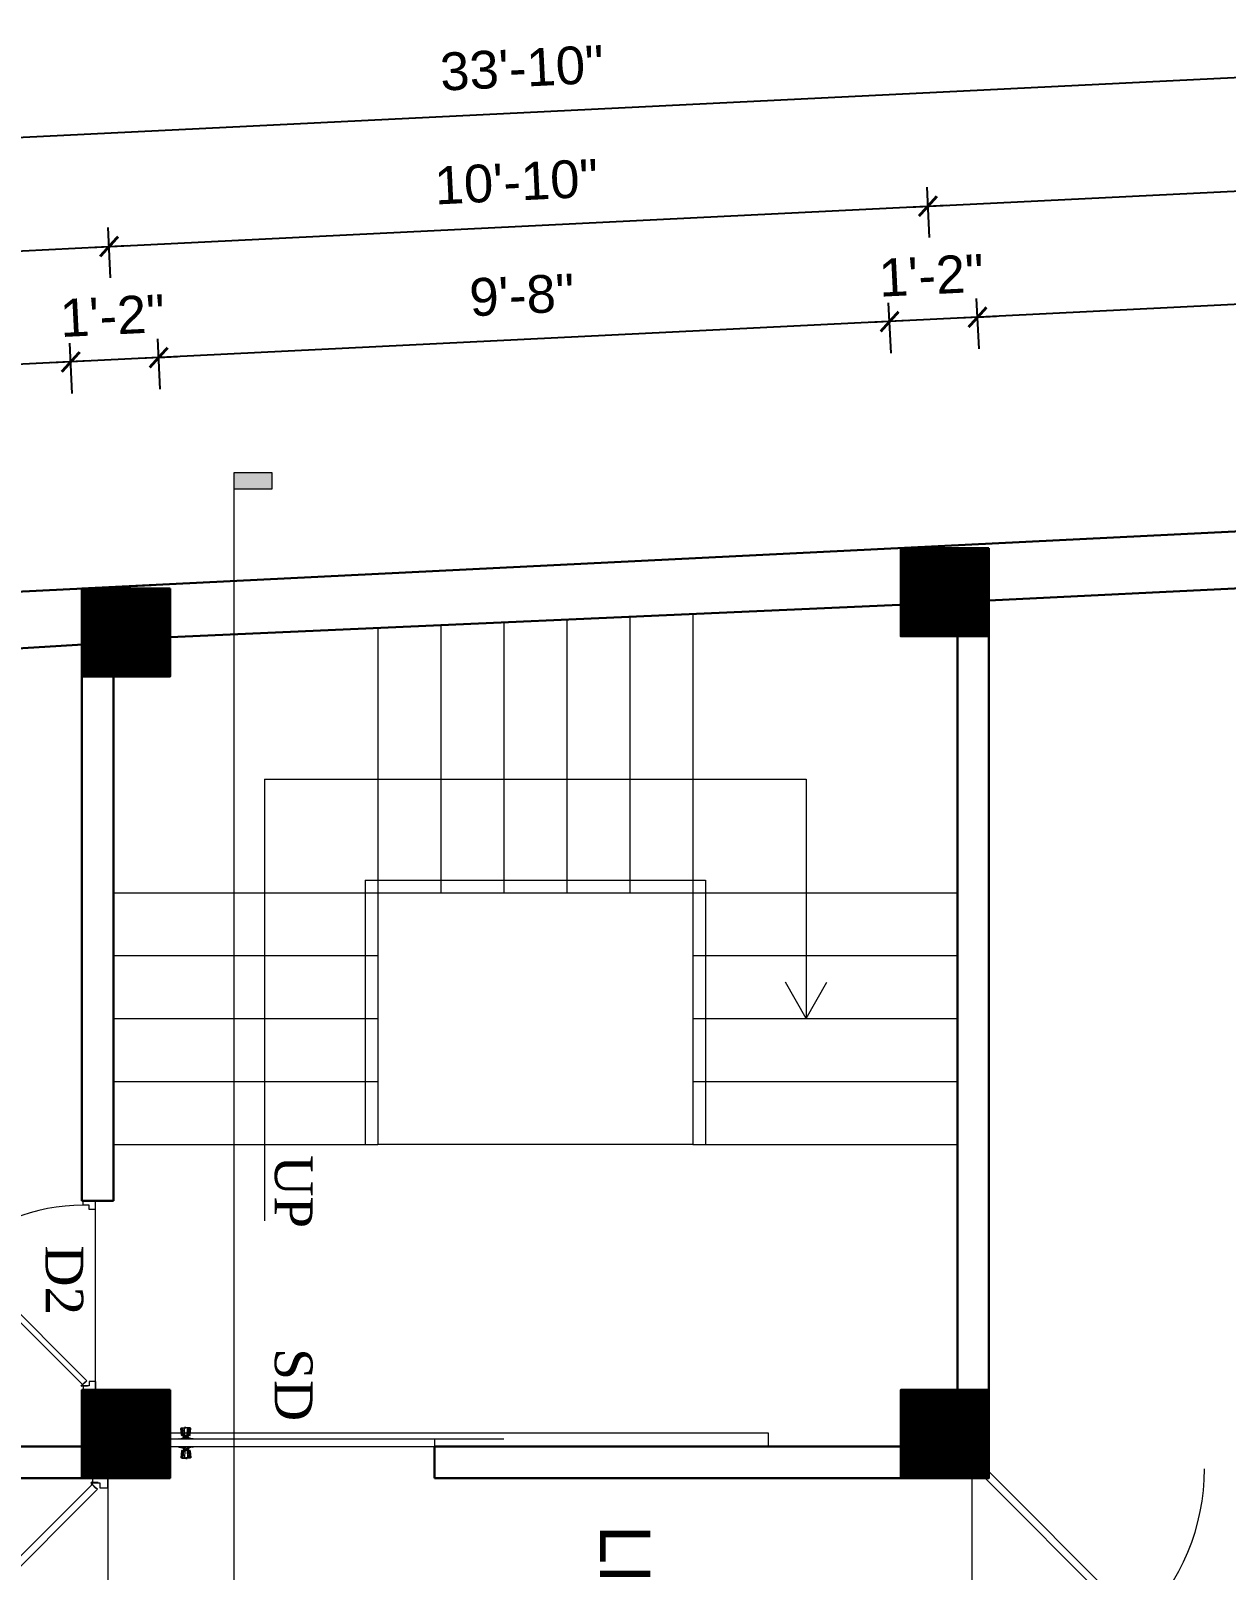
# Model space of a CAD drawing. Header units: inches. Extents: x -4737 to 13205, y 2479 to 13285.
# Drawn here: x -1993.8 to -1804, y 11443 to 11687.4 of the extents above; entities that cross this region are included whole.
import ezdxf
from ezdxf.enums import TextEntityAlignment as Align

# ---------------------------------------------------------------- set-up
doc = ezdxf.new("R2010")
doc.units = ezdxf.units.IN
doc.header["$MEASUREMENT"] = 0
doc.linetypes.add('HIDDEN2', pattern=[0.1875, 0.125, -0.0625])
for name, color, linetype, lineweight in [('Door', 205, 'Continuous', 13), ('hatch-.09', 8, 'Continuous', 9), ('Label', 7, 'Continuous', 13), ('ns_DIMS', 1, 'Continuous', 0), ('ns_DIMS @ 1', 1, 'Continuous', 0), ('ns_TEXT', 7, 'Continuous', 13), ('PUERTAS', 7, 'Continuous', 9), ('stair', 201, 'Continuous', 13), ('WALL', 12, 'Continuous', 30)]:
    doc.layers.add(name, color=color, linetype=linetype, lineweight=lineweight)
doc.styles.add('arial 1000', font='arial.ttf')
doc.styles.add('dim', font='arial.ttf', dxfattribs={"height": 7})
doc.styles.get("Standard").update_dxf_attribs({"font": 'arial.ttf'})
doc.styles.add('Tahoma', font='tahoma.ttf')
doc.dimstyles.new("1-8'", dxfattribs={"dimtxt": 6, "dimasz": 3, "dimexe": 3, "dimexo": 6, "dimgap": 4, "dimtad": 1, "dimdec": 0, "dimzin": 0, "dimdsep": 46, "dimlunit": 4, "dimtxsty": 'arial 1000', "dimblk": 'ARCHTICK', "dimcen": 8, "dimdle": 3, "dimclrt": 7, "dimazin": 0, "dimtfac": 1, "dimtdec": 0, "dimtix": 1, "dimtmove": 2, "dimatfit": 3, "dimfxl": 5, "dimfxlon": 1, "dimarcsym": 0})

# ---------------------------------------------------------------- blocks, each defined once
blk = doc.blocks.new('2ft6in')
at = {"layer": 'PUERTAS', "color": 2}
for p, q in [((0.84, 2.1), (21.02, 22.28)), ((21.71, 21.6), (21.02, 22.28)), ((21.71, 21.6), (1.47, 1.37)), ((18.33, 21.76), (18.31, 21.77)), ((21.18, 18.9), (21.2, 18.89)), ((0, 2), (0, 0)), ((0.6, 2), (0, 2)), ((1.33, 0), (0, 0)), ((0.6, 1.26), (0.6, 2.04)), ((0.67, 1.26), (0.6, 1.26)), ((0.67, 1.26), (0.67, 2.01)), ((0.67, 1), (0.67, 1.26)), ((1.33, 1), (0.67, 1)), ((1.31, 1.53), (0.79, 2.06)), ((1.36, 1.58), (0.81, 2.12)), ((1.36, 1.58), (1.31, 1.53)), ((1.47, 1.37), (1.31, 1.53)), ((1.33, 0), (1.33, 1)), ((28.67, 0), (28.67, 1)), ((28.67, 1), (29.33, 1)), ((28.67, 0), (30, 0)), ((29.33, 1), (29.33, 2)), ((29.33, 2), (30, 2)), ((30, 0), (30, 2))]:
    blk.add_line(p, q, dxfattribs=at)
at = {"layer": 'PUERTAS', "color": 8}
for p, q in [((18.44, 21.9), (18.56, 22.02)), ((18.58, 22.01), (18.56, 22.02)), ((19.42, 21.38), (18.75, 22.14)), ((19.51, 21.48), (18.88, 22.26)), ((19.55, 21.53), (18.93, 22.3)), ((18.81, 20.78), (18.04, 21.4)), ((18.86, 20.83), (18.08, 21.46)), ((18.95, 20.92), (18.2, 21.58)), ((18.44, 21.9), (18.31, 21.77)), ((19.07, 21.03), (18.34, 21.72)), ((19.3, 21.26), (18.61, 22)), ((18.91, 20.27), (19.19, 20.69)), ((19.13, 20.8), (19.03, 20.9)), ((19.15, 20.82), (19.05, 20.92)), ((19.09, 20.44), (19.25, 20.76)), ((19.19, 20.87), (19.1, 20.96)), ((19.25, 20.93), (19.16, 21.02)), ((19.28, 20.63), (19.32, 20.83)), ((19.4, 21.08), (19.31, 21.17)), ((19.47, 21.15), (19.38, 21.24)), ((19.43, 20.78), (19.4, 20.9)), ((19.51, 21.19), (19.42, 21.28)), ((19.55, 20.91), (19.43, 20.94)), ((19.53, 21.21), (19.44, 21.3)), ((19.7, 21.06), (19.51, 21.01)), ((19.89, 21.24), (19.58, 21.08)), ((20.07, 21.42), (19.64, 21.15)), ((19.69, 19.49), (20.12, 19.76)), ((19.87, 19.67), (20.18, 19.83)), ((20.06, 19.85), (20.25, 19.9)), ((20.21, 20), (20.33, 19.97)), ((20.23, 19.7), (20.32, 19.61)), ((20.25, 19.72), (20.34, 19.63)), ((20.29, 19.76), (20.38, 19.67)), ((20.33, 20.13), (20.36, 20.01)), ((20.36, 19.83), (20.45, 19.74)), ((20.48, 20.28), (20.44, 20.08)), ((20.46, 19.64), (21.14, 18.91)), ((20.5, 19.98), (20.6, 19.89)), ((20.67, 20.47), (20.51, 20.15)), ((20.85, 20.64), (20.57, 20.22)), ((20.57, 20.04), (20.66, 19.95)), ((20.61, 20.09), (20.7, 19.99)), ((20.63, 20.11), (20.72, 20.01)), ((20.69, 19.87), (21.42, 19.19)), ((20.81, 19.99), (21.56, 19.33)), ((20.9, 20.08), (21.68, 19.45)), ((20.95, 20.13), (21.72, 19.51)), ((20.21, 19.38), (20.83, 18.61)), ((20.25, 19.43), (20.88, 18.65)), ((20.34, 19.53), (21, 18.77)), ((21.32, 19.01), (21.2, 18.89)), ((21.32, 19.01), (21.44, 19.14)), ((21.43, 19.15), (21.44, 19.14)), ((0, 0), (30, 0))]:
    blk.add_line(p, q, dxfattribs=at)
at = {"layer": 'PUERTAS', "color": 1}
for p, q in [((18.82, 22.25), (18.45, 21.88)), ((18.9, 22.28), (18.48, 21.86)), ((18.84, 22.23), (18.82, 22.25)), ((19.54, 21.59), (18.99, 22.27)), ((18.06, 21.44), (18.48, 21.86)), ((18.74, 20.79), (18.06, 21.34)), ((18.08, 21.51), (18.45, 21.88)), ((18.11, 21.49), (18.08, 21.51)), ((18.83, 20.8), (19.18, 21.15)), ((18.84, 20.21), (19.1, 20.6)), ((18.85, 20.11), (18.84, 20.12)), ((18.92, 20.89), (18.93, 20.88)), ((19.02, 20.88), (19.24, 21.1)), ((19.12, 20.8), (19.03, 20.89)), ((19.1, 20.7), (19.11, 20.69)), ((19.1, 20.6), (19.1, 20.6)), ((19.11, 20.79), (19.33, 21.01)), ((19.54, 21.5), (19.18, 21.15)), ((19.45, 21.31), (19.24, 21.1)), ((19.55, 21.22), (19.33, 21.01)), ((19.45, 21.41), (19.45, 21.41)), ((19.54, 21.22), (19.45, 21.31)), ((19.64, 21.23), (19.64, 21.23)), ((19.64, 19.42), (20.02, 19.67)), ((19.74, 21.24), (19.73, 21.23)), ((20.12, 21.49), (19.74, 21.24)), ((20.02, 19.67), (20.03, 19.68)), ((20.12, 19.68), (20.12, 19.68)), ((20.21, 19.69), (20.43, 19.9)), ((20.22, 21.48), (20.22, 21.49)), ((20.22, 19.41), (20.57, 19.76)), ((20.22, 19.69), (20.31, 19.6)), ((20.31, 19.6), (20.52, 19.81)), ((20.65, 20.12), (20.43, 19.9)), ((20.74, 20.03), (20.52, 19.81)), ((20.93, 20.11), (20.57, 19.76)), ((20.64, 20.11), (20.73, 20.02)), ((20.66, 20.31), (20.65, 20.31)), ((20.65, 20.21), (20.65, 20.22)), ((20.91, 20.7), (20.66, 20.31)), ((20.84, 20.02), (20.83, 20.03)), ((20.91, 20.8), (20.91, 20.79)), ((21.02, 20.12), (21.7, 19.57)), ((19.53, 19.43), (19.54, 19.42)), ((20.22, 19.32), (20.76, 18.64)), ((20.31, 19.5), (20.31, 19.5)), ((20.86, 18.63), (21.28, 19.05)), ((20.91, 18.68), (20.94, 18.66)), ((20.94, 18.66), (21.31, 19.03)), ((21.7, 19.47), (21.28, 19.05)), ((21.67, 19.4), (21.31, 19.03)), ((21.65, 19.42), (21.67, 19.4))]:
    blk.add_line(p, q, dxfattribs=at)
at = {"layer": 'PUERTAS', "color": 2}
for radius in [0.129, 0.0627]:
    blk.add_circle((0.68, 2.14), radius, dxfattribs=at)
at = {"layer": 'PUERTAS', "color": 8}
blk.add_arc((0.68, 2.14), 28.65, 359.7285, 90.0333, dxfattribs=at)
at = {"layer": 'PUERTAS', "color": 1}
for centre, start, end in [((18.94, 22.23), 38.9236, 135), ((18.78, 20.84), 231.0764, 315), ((18.89, 20.16), 135, 225), ((18.97, 20.93), 225, 315), ((19.16, 20.74), 135, 219.7428), ((19.06, 20.65), 315, 39.7428), ((19.4, 21.36), 315, 45), ((19.49, 21.55), 315, 38.9236), ((19.6, 21.18), 50.2572, 135), ((19.68, 21.28), 230.2572, 315), ((20.07, 19.63), 50.2572, 135), ((20.17, 21.44), 45, 135), ((20.16, 19.73), 230.2572, 315), ((20.35, 19.55), 135, 225), ((20.7, 20.26), 135, 219.7428), ((20.6, 20.17), 315, 39.7428), ((20.78, 19.98), 45, 135), ((20.87, 20.75), 315, 45), ((20.98, 20.07), 51.0764, 135), ((21.65, 19.52), 315, 51.0764), ((19.59, 19.47), 225, 315), ((20.27, 19.36), 135, 218.9236), ((20.82, 18.68), 218.9236, 315)]:
    blk.add_arc(centre, 0.0667, start, end, dxfattribs=at)
blk = doc.blocks.new('*U33')
at = {"color": 3, "xscale": -1}
blk.add_blockref('2ft6in', (42, 0), dxfattribs=at)
blk = doc.blocks.new('3ft')
at = {"layer": 'PUERTAS', "color": 2}
for p, q in [((1.01, 2.52), (25.23, 26.74)), ((26.05, 25.92), (1.77, 1.64)), ((21.99, 26.11), (21.98, 26.13)), ((26.05, 25.92), (25.23, 26.74)), ((25.42, 22.68), (25.43, 22.67)), ((0.72, 1.52), (0.72, 2.44)), ((1.57, 1.84), (0.94, 2.47)), ((1.63, 1.89), (0.97, 2.55)), ((0, 2.4), (0, 0)), ((0.72, 2.4), (0, 2.4)), ((1.6, 0), (0, 0)), ((0.8, 1.52), (0.72, 1.52)), ((0.8, 1.52), (0.8, 2.41)), ((0.8, 1.2), (0.8, 1.52)), ((1.6, 1.2), (0.8, 1.2)), ((1.63, 1.89), (1.57, 1.84)), ((1.77, 1.64), (1.57, 1.84)), ((1.6, 0), (1.6, 1.2)), ((34.4, 0), (34.4, 1.2)), ((34.4, 1.2), (35.2, 1.2)), ((34.4, 0), (36, 0)), ((35.2, 1.2), (35.2, 2.4)), ((35.2, 2.4), (36, 2.4)), ((36, 0), (36, 2.4))]:
    blk.add_line(p, q, dxfattribs=at)
at = {"layer": 'PUERTAS', "color": 8}
for p, q in [((22.57, 24.94), (21.65, 25.68)), ((22.63, 24.99), (21.69, 25.75)), ((22.74, 25.1), (21.84, 25.9)), ((22.13, 26.28), (21.98, 26.13)), ((22.88, 25.24), (22.01, 26.06)), ((22.13, 26.28), (22.27, 26.42)), ((22.29, 26.41), (22.27, 26.42)), ((23.16, 25.52), (22.34, 26.39)), ((23.3, 25.66), (22.5, 26.56)), ((23.41, 25.77), (22.65, 26.71)), ((22.69, 24.32), (23.02, 24.83)), ((23.46, 25.83), (22.72, 26.75)), ((22.95, 24.96), (22.84, 25.07)), ((22.98, 24.99), (22.86, 25.1)), ((23.03, 25.04), (22.91, 25.15)), ((22.91, 24.53), (23.1, 24.91)), ((23.11, 25.12), (22.99, 25.23)), ((23.13, 24.76), (23.18, 24.99)), ((23.28, 25.3), (23.17, 25.41)), ((23.36, 25.37), (23.25, 25.49)), ((23.31, 24.94), (23.28, 25.08)), ((23.41, 25.43), (23.3, 25.54)), ((23.46, 25.09), (23.32, 25.13)), ((23.44, 25.45), (23.33, 25.56)), ((23.64, 25.27), (23.41, 25.22)), ((23.87, 25.49), (23.49, 25.3)), ((24.08, 25.71), (23.57, 25.38)), ((24.8, 24.56), (24.61, 24.18)), ((25.02, 24.77), (24.68, 24.26)), ((23.63, 23.38), (24.14, 23.72)), ((23.84, 23.6), (24.22, 23.79)), ((24.07, 23.82), (24.3, 23.88)), ((24.25, 24), (24.39, 23.97)), ((24.25, 23.26), (24.99, 22.34)), ((24.27, 23.64), (24.38, 23.53)), ((24.3, 23.67), (24.41, 23.56)), ((24.3, 23.32), (25.06, 22.38)), ((24.35, 23.72), (24.46, 23.61)), ((24.4, 24.15), (24.43, 24.01)), ((24.41, 23.43), (25.2, 22.53)), ((24.43, 23.8), (24.54, 23.69)), ((24.58, 24.33), (24.52, 24.1)), ((24.55, 23.57), (25.37, 22.7)), ((24.6, 23.97), (24.72, 23.86)), ((24.68, 24.05), (24.79, 23.94)), ((24.73, 24.1), (24.85, 23.99)), ((24.76, 24.13), (24.87, 24.02)), ((24.83, 23.85), (25.7, 23.03)), ((24.97, 23.99), (25.87, 23.2)), ((25.08, 24.1), (26.02, 23.34)), ((25.14, 24.15), (26.06, 23.41)), ((25.58, 22.82), (25.43, 22.67)), ((25.58, 22.82), (25.73, 22.97)), ((25.72, 22.98), (25.73, 22.97)), ((0, 0), (36, 0))]:
    blk.add_line(p, q, dxfattribs=at)
at = {"layer": 'PUERTAS', "color": 1}
for p, q in [((21.67, 25.73), (22.17, 26.23)), ((22.49, 24.95), (21.67, 25.61)), ((21.7, 25.82), (22.14, 26.26)), ((21.73, 25.79), (21.7, 25.82)), ((22.58, 26.7), (22.14, 26.26)), ((22.67, 26.73), (22.17, 26.23)), ((22.61, 26.67), (22.58, 26.7)), ((22.6, 24.96), (23.02, 25.38)), ((22.61, 24.25), (22.92, 24.72)), ((22.7, 25.07), (22.71, 25.06)), ((23.45, 25.91), (22.79, 26.73)), ((22.82, 25.06), (23.08, 25.32)), ((22.94, 24.95), (22.83, 25.07)), ((22.92, 24.72), (22.92, 24.72)), ((22.93, 24.94), (23.19, 25.21)), ((22.93, 24.84), (22.93, 24.83)), ((23.44, 25.81), (23.02, 25.38)), ((23.34, 25.58), (23.08, 25.32)), ((23.46, 25.47), (23.19, 25.21)), ((23.33, 25.7), (23.34, 25.69)), ((23.45, 25.46), (23.33, 25.57)), ((23.57, 25.47), (23.57, 25.47)), ((24.15, 25.79), (23.68, 25.48)), ((23.68, 25.48), (23.68, 25.48)), ((24.27, 25.78), (24.26, 25.79)), ((25.1, 24.84), (24.79, 24.38)), ((25.09, 24.96), (25.1, 24.95)), ((22.62, 24.13), (22.61, 24.14)), ((23.44, 23.31), (23.45, 23.3)), ((23.56, 23.3), (24.03, 23.61)), ((24.03, 23.61), (24.03, 23.62)), ((24.14, 23.62), (24.14, 23.62)), ((24.25, 23.62), (24.51, 23.89)), ((24.26, 23.29), (24.69, 23.71)), ((24.26, 23.63), (24.37, 23.52)), ((24.26, 23.18), (24.92, 22.37)), ((24.37, 23.52), (24.63, 23.77)), ((24.37, 23.4), (24.37, 23.4)), ((24.78, 24.15), (24.51, 23.89)), ((24.89, 24.03), (24.63, 23.77)), ((25.11, 24.14), (24.69, 23.71)), ((24.77, 24.14), (24.88, 24.03)), ((24.79, 24.38), (24.78, 24.37)), ((24.78, 24.26), (24.78, 24.26)), ((25, 24.03), (25, 24.03)), ((25.04, 22.36), (25.54, 22.86)), ((25.1, 22.42), (25.13, 22.39)), ((25.13, 22.39), (25.57, 22.83)), ((25.22, 24.14), (26.03, 23.48)), ((26.04, 23.37), (25.54, 22.86)), ((26.01, 23.27), (25.57, 22.83)), ((25.98, 23.3), (26.01, 23.27))]:
    blk.add_line(p, q, dxfattribs=at)
at = {"layer": 'PUERTAS', "color": 2}
for radius in [0.155, 0.0752]:
    blk.add_circle((0.82, 2.56), radius, dxfattribs=at)
at = {"layer": 'PUERTAS', "color": 8}
blk.add_arc((0.82, 2.56), 34.38, 359.7285, 90.0333, dxfattribs=at)
at = {"layer": 'PUERTAS', "color": 1}
for centre, start, end in [((22.54, 25.01), 231.0764, 315), ((22.73, 26.68), 38.9236, 135), ((22.77, 25.12), 225, 315), ((22.99, 24.89), 135, 219.7428), ((22.87, 24.78), 315, 39.7428), ((23.28, 25.63), 315, 45), ((23.39, 25.86), 315, 38.9236), ((23.51, 25.41), 50.2572, 135), ((23.62, 25.53), 230.2572, 315), ((24.2, 25.73), 45, 135), ((25.04, 24.89), 315, 45), ((22.67, 24.2), 135, 225), ((23.51, 23.36), 225, 315), ((24.09, 23.56), 50.2572, 135), ((24.2, 23.68), 230.2572, 315), ((24.32, 23.23), 135, 218.9236), ((24.42, 23.46), 135, 225), ((24.84, 24.31), 135, 219.7428), ((24.72, 24.21), 315, 39.7428), ((24.94, 23.98), 45, 135), ((24.98, 22.42), 218.9236, 315), ((25.17, 24.08), 51.0764, 135), ((25.98, 23.42), 315, 51.0764)]:
    blk.add_arc(centre, 0.08, start, end, dxfattribs=at)
blk = doc.blocks.new('*U36')
at = {"color": 3}
blk.add_blockref('3ft', (0, 0), dxfattribs=at)
blk = doc.blocks.new('*U53')
blk.add_hatch(color=256).paths.add_polyline_path([(-7.7473, 0.125), (-7.6914, 0.125), (-7.6914, 0), (-7.7473, 0)])
at = {"linetype": 'HIDDEN2', "ltscale": 100}
blk.add_line((-0.3125, 0), (-7.7473, 0), dxfattribs=at)
blk.add_lwpolyline([(-7.7473, 0.125), (-7.6914, 0.125), (-7.6914, 0), (-7.7473, 0)], close=True)
at = {"style": 'Tahoma', "flags": 8}
blk.add_attdef('VIEWNUMBER', text='', height=0.125, dxfattribs=at).set_placement((0, 0), align=Align.BOTTOM_CENTER)
blk.add_attdef('SHEETNUMBER', text='', height=0.125, dxfattribs=at).set_placement((0, -0.0625), align=Align.TOP_CENTER)
blk = doc.blocks.new('_ArchTick')
at = {"color": 0, "const_width": 0.15}
blk.add_lwpolyline([(-0.5, -0.5), (0.5, 0.5)], dxfattribs=at)
blk = doc.blocks.new('*D945')
at = {"layer": 'Defpoints', "color": 0, "transparency": 16777216}
for p in [(-1843.48, 11641.94), (-1723.16, 11611.83), (-1841.67, 11605.3)]:
    blk.add_point(p, dxfattribs=at)
at = {"layer": 'ns_DIMS', "color": 0, "lineweight": -2, "transparency": 16777216}
for p, q in [((-1724.69, 11642.79), (-1725.08, 11650.78)), ((-1721.94, 11647.93), (-1846.47, 11641.79)), ((-1843.23, 11636.95), (-1843.63, 11644.94))]:
    blk.add_line(p, q, dxfattribs=at)
at = {"layer": 'ns_DIMS', "color": 0, "lineweight": -2, "transparency": 16777216, "xscale": 3, "yscale": 3, "zscale": 3}
for p, rotation in [((-1724.94, 11647.78), 2.820296018643447), ((-1843.48, 11641.94), 182.8202960186434)]:
    blk.add_blockref('_ArchTick', p, dxfattribs=dict(at, rotation=rotation))
at = {"layer": 'ns_DIMS', "color": 7, "transparency": 16777216, "insert": (-1784.55, 11651.92), "char_height": 6, "attachment_point": 5, "rotation": 2.8203, "style": 'arial 1000'}
blk.add_mtext('9\'-11"', dxfattribs=at)
blk = doc.blocks.new('*D946')
at = {"layer": 'Defpoints', "color": 0, "transparency": 16777216}
for p in [(-1857.44, 11641.25), (-1855.67, 11605.3), (-1841.67, 11605.3)]:
    blk.add_point(p, dxfattribs=at)
at = {"layer": 'ns_DIMS', "color": 0, "lineweight": -2, "transparency": 16777216}
for p, q in [((-1857.2, 11636.26), (-1857.59, 11644.25)), ((-1843.23, 11636.95), (-1843.63, 11644.94)), ((-1843.48, 11641.94), (-1857.44, 11641.25)), ((-1843.48, 11641.94), (-1840.48, 11642.09)), ((-1857.44, 11641.25), (-1860.44, 11641.11))]:
    blk.add_line(p, q, dxfattribs=at)
at = {"layer": 'ns_DIMS', "color": 0, "lineweight": -2, "transparency": 16777216, "xscale": 3, "yscale": 3, "zscale": 3}
for p, rotation in [((-1857.44, 11641.25), 2.820296018643409), ((-1843.48, 11641.94), 182.8202960186434)]:
    blk.add_blockref('_ArchTick', p, dxfattribs=dict(at, rotation=rotation))
at = {"layer": 'ns_DIMS', "color": 7, "transparency": 16777216, "insert": (-1850.81, 11648.6), "char_height": 6, "attachment_point": 5, "rotation": 2.8203, "style": 'arial 1000'}
blk.add_mtext('1\'-2"', dxfattribs=at)
blk = doc.blocks.new('*D947')
at = {"layer": 'Defpoints', "color": 0, "transparency": 16777216}
for p in [(-1973.48, 11635.54), (-1855.67, 11605.3), (-1971.67, 11598.89)]:
    blk.add_point(p, dxfattribs=at)
at = {"layer": 'ns_DIMS', "color": 0, "lineweight": -2, "transparency": 16777216}
for p, q in [((-1857.2, 11636.26), (-1857.59, 11644.25)), ((-1854.45, 11641.4), (-1976.47, 11635.39)), ((-1973.23, 11630.54), (-1973.63, 11638.53))]:
    blk.add_line(p, q, dxfattribs=at)
at = {"layer": 'ns_DIMS', "color": 0, "lineweight": -2, "transparency": 16777216, "xscale": 3, "yscale": 3, "zscale": 3}
for p, rotation in [((-1857.44, 11641.25), 2.820296018643447), ((-1973.48, 11635.54), 182.8202960186434)]:
    blk.add_blockref('_ArchTick', p, dxfattribs=dict(at, rotation=rotation))
at = {"layer": 'ns_DIMS', "color": 7, "transparency": 16777216, "insert": (-1915.81, 11645.45), "char_height": 6, "attachment_point": 5, "rotation": 2.8203, "style": 'arial 1000'}
blk.add_mtext('9\'-8"', dxfattribs=at)
blk = doc.blocks.new('*D948')
at = {"layer": 'Defpoints', "color": 0, "transparency": 16777216}
for p in [(-1987.44, 11634.85), (-1985.67, 11598.89), (-1971.67, 11598.89)]:
    blk.add_point(p, dxfattribs=at)
at = {"layer": 'ns_DIMS', "color": 0, "lineweight": -2, "transparency": 16777216}
for p, q in [((-1987.2, 11629.86), (-1987.59, 11637.85)), ((-1973.23, 11630.54), (-1973.63, 11638.53)), ((-1987.44, 11634.85), (-1990.44, 11634.7)), ((-1973.48, 11635.54), (-1987.44, 11634.85)), ((-1973.48, 11635.54), (-1970.48, 11635.69))]:
    blk.add_line(p, q, dxfattribs=at)
at = {"layer": 'ns_DIMS', "color": 0, "lineweight": -2, "transparency": 16777216, "xscale": 3, "yscale": 3, "zscale": 3}
for p, rotation in [((-1973.48, 11635.54), 182.8202960186434), ((-1987.44, 11634.85), 2.820296018643409)]:
    blk.add_blockref('_ArchTick', p, dxfattribs=dict(at, rotation=rotation))
at = {"layer": 'ns_DIMS', "color": 7, "transparency": 16777216, "insert": (-1980.81, 11642.2), "char_height": 6, "attachment_point": 5, "rotation": 2.8203, "style": 'arial 1000'}
blk.add_mtext('1\'-2"', dxfattribs=at)
blk = doc.blocks.new('*D949')
at = {"layer": 'Defpoints', "color": 0, "transparency": 16777216}
for p in [(-2046.93, 11631.92), (-1985.67, 11598.89), (-2044.68, 11586.38)]:
    blk.add_point(p, dxfattribs=at)
at = {"layer": 'ns_DIMS', "color": 0, "lineweight": -2, "transparency": 16777216}
for p, q in [((-1987.2, 11629.86), (-1987.59, 11637.85)), ((-1984.45, 11635), (-2049.92, 11631.77)), ((-2046.68, 11626.93), (-2047.07, 11634.92))]:
    blk.add_line(p, q, dxfattribs=at)
at = {"layer": 'ns_DIMS', "color": 0, "lineweight": -2, "transparency": 16777216, "xscale": 3, "yscale": 3, "zscale": 3}
for p, rotation in [((-1987.44, 11634.85), 2.820296018643447), ((-2046.93, 11631.92), 182.8202960186434)]:
    blk.add_blockref('_ArchTick', p, dxfattribs=dict(at, rotation=rotation))
at = {"layer": 'ns_DIMS', "color": 7, "transparency": 16777216, "insert": (-2017.53, 11640.43), "char_height": 6, "attachment_point": 5, "rotation": 2.8203, "style": 'arial 1000'}
blk.add_mtext("5'", dxfattribs=at)
blk = doc.blocks.new('*D952')
at = {"layer": 'Defpoints', "color": 0, "transparency": 16777216}
for p in [(-1981.35, 11653.17), (-1978.67, 11598.89), (-2107.67, 11592.54)]:
    blk.add_point(p, dxfattribs=at)
at = {"layer": 'ns_DIMS', "color": 0, "lineweight": -2, "transparency": 16777216}
for p, q in [((-1981.1, 11648.18), (-1981.49, 11656.17)), ((-2113.34, 11646.67), (-1978.35, 11653.32)), ((-2110.1, 11641.82), (-2110.49, 11649.81))]:
    blk.add_line(p, q, dxfattribs=at)
at = {"layer": 'ns_DIMS', "color": 0, "lineweight": -2, "transparency": 16777216, "xscale": 3, "yscale": 3, "zscale": 3}
for p, rotation in [((-1981.35, 11653.17), 2.820296018637429), ((-2110.35, 11646.82), 182.8202960186374)]:
    blk.add_blockref('_ArchTick', p, dxfattribs=dict(at, rotation=rotation))
at = {"layer": 'ns_DIMS', "color": 7, "transparency": 16777216, "insert": (-2046.19, 11657.05), "char_height": 6, "attachment_point": 5, "rotation": 2.8203, "style": 'arial 1000'}
blk.add_mtext('10\'-9"', dxfattribs=at)
blk = doc.blocks.new('*D953')
at = {"layer": 'Defpoints', "color": 0, "transparency": 16777216}
for p in [(-1712.71, 11684.43), (-1709.16, 11612.51), (-2114.67, 11592.54)]:
    blk.add_point(p, dxfattribs=at)
at = {"layer": 'ns_DIMS', "color": 0, "lineweight": -2, "transparency": 16777216}
for p, q in [((-1712.46, 11679.43), (-1712.86, 11687.42)), ((-2121.21, 11664.3), (-1709.71, 11684.58)), ((-2117.97, 11659.46), (-2118.36, 11667.45))]:
    blk.add_line(p, q, dxfattribs=at)
at = {"layer": 'ns_DIMS', "color": 0, "lineweight": -2, "transparency": 16777216, "xscale": 3, "yscale": 3, "zscale": 3}
for p, rotation in [((-1712.71, 11684.43), 2.820296018637913), ((-2118.22, 11664.45), 182.8202960186379)]:
    blk.add_blockref('_ArchTick', p, dxfattribs=dict(at, rotation=rotation))
at = {"layer": 'ns_DIMS', "color": 7, "transparency": 16777216, "insert": (-1915.81, 11681.5), "char_height": 6, "attachment_point": 5, "rotation": 2.8203, "style": 'arial 1000'}
blk.add_mtext('33\'-10"', dxfattribs=at)
blk = doc.blocks.new('*D954')
at = {"layer": 'Defpoints', "color": 0, "transparency": 16777216}
for p in [(-1851.35, 11659.58), (-1848.67, 11605.3), (-1978.67, 11598.89)]:
    blk.add_point(p, dxfattribs=at)
at = {"layer": 'ns_DIMS', "color": 0, "lineweight": -2, "transparency": 16777216}
for p, q in [((-1851.1, 11654.58), (-1851.49, 11662.57)), ((-1984.34, 11653.02), (-1848.35, 11659.72)), ((-1981.1, 11648.18), (-1981.49, 11656.17))]:
    blk.add_line(p, q, dxfattribs=at)
at = {"layer": 'ns_DIMS', "color": 0, "lineweight": -2, "transparency": 16777216, "xscale": 3, "yscale": 3, "zscale": 3}
for p, rotation in [((-1851.35, 11659.58), 2.820296018643371), ((-1981.35, 11653.17), 182.8202960186434)]:
    blk.add_blockref('_ArchTick', p, dxfattribs=dict(at, rotation=rotation))
at = {"layer": 'ns_DIMS', "color": 7, "transparency": 16777216, "insert": (-1916.69, 11663.43), "char_height": 6, "attachment_point": 5, "rotation": 2.8203, "style": 'arial 1000'}
blk.add_mtext('10\'-10"', dxfattribs=at)
blk = doc.blocks.new('*D955')
at = {"layer": 'Defpoints', "color": 0, "transparency": 16777216}
for p in [(-1718.84, 11666.1), (-1716.16, 11611.83), (-1848.67, 11605.3)]:
    blk.add_point(p, dxfattribs=at)
at = {"layer": 'ns_DIMS', "color": 0, "lineweight": -2, "transparency": 16777216}
for p, q in [((-1718.59, 11661.11), (-1718.99, 11669.1)), ((-1854.34, 11659.43), (-1715.84, 11666.25)), ((-1851.1, 11654.58), (-1851.49, 11662.57))]:
    blk.add_line(p, q, dxfattribs=at)
at = {"layer": 'ns_DIMS', "color": 0, "lineweight": -2, "transparency": 16777216, "xscale": 3, "yscale": 3, "zscale": 3}
for p, rotation in [((-1718.84, 11666.1), 2.820296018643371), ((-1851.35, 11659.58), 182.8202960186434)]:
    blk.add_blockref('_ArchTick', p, dxfattribs=dict(at, rotation=rotation))
at = {"layer": 'ns_DIMS', "color": 7, "transparency": 16777216, "insert": (-1785.44, 11669.84), "char_height": 6, "attachment_point": 5, "rotation": 2.8203, "style": 'arial 1000'}
blk.add_mtext('11\'-1"', dxfattribs=at)

msp = doc.modelspace()

# ---------------------------------------------------------------- hatches: boundary and pattern name
at = {"layer": 'hatch-.09'}
h = msp.add_hatch(dxfattribs=at)
h.set_pattern_fill('ANSI31', color=256, angle=-90)
h.set_pattern_definition([(315, (-2131.81193, 27037.68625), (0.0883883476, 0.0883883476), [])])
h.paths.add_polyline_path([(-1841.67, 11591.3), (-1841.67, 11605.3), (-1855.67, 11605.3), (-1855.67, 11591.3)])
h = msp.add_hatch(dxfattribs=at)
h.set_pattern_fill('ANSI31', color=256, angle=-90)
h.set_pattern_definition([(315, (-2261.81193, 27031.28203), (0.0883883476, 0.0883883476), [])])
h.paths.add_polyline_path([(-1971.67, 11584.89), (-1971.67, 11598.89), (-1985.67, 11598.89), (-1985.67, 11584.89)])
h = msp.add_hatch(dxfattribs=at)
h.set_pattern_fill('ANSI31', color=256, angle=-90)
h.set_pattern_definition([(315, (-2261.81193, 26904.01982), (0.0883883476, 0.0883883476), [])])
h.paths.add_polyline_path([(-1971.67, 11457.63), (-1971.67, 11471.63), (-1985.67, 11471.63), (-1985.67, 11457.63)])
h = msp.add_hatch(dxfattribs=at)
h.set_pattern_fill('ANSI31', color=256, angle=-90)
h.set_pattern_definition([(315, (-2131.81193, 26904.01982), (0.0883883476, 0.0883883476), [])])
h.paths.add_polyline_path([(-1841.67, 11457.63), (-1841.67, 11471.63), (-1855.67, 11471.63), (-1855.67, 11457.63)])

# ---------------------------------------------------------------- linework, layer by layer
at = {"layer": 'Door'}
msp.add_line((-1888.67, 11510.58), (-1938.67, 11510.58), dxfattribs=at)
msp.add_lwpolyline([(-1971.67, 11464.79), (-1971.67, 11462.63), (-1876.67, 11462.63), (-1876.67, 11464.79)], close=True, dxfattribs=at)
at = {"layer": 'ns_DIMS'}
for p, q in [((-1956.67, 11568.58), (-1956.67, 11498.47)), ((-1956.67, 11568.58), (-1870.67, 11568.58)), ((-1870.67, 11568.58), (-1870.67, 11530.58)), ((-1870.67, 11530.58), (-1873.94, 11536.38)), ((-1870.67, 11530.58), (-1867.4, 11536.38))]:
    msp.add_line(p, q, dxfattribs=at)
at = {"layer": 'PUERTAS', "color": 8}
for p, q in [((-1969.78, 11464.4), (-1969.91, 11465.58)), ((-1969.7, 11464.39), (-1969.83, 11465.59)), ((-1969.55, 11464.39), (-1969.62, 11465.59)), ((-1969.34, 11464.39), (-1969.38, 11465.59)), ((-1969.15, 11465.66), (-1969.36, 11465.66)), ((-1969.36, 11465.63), (-1969.36, 11465.66)), ((-1969.15, 11465.66), (-1968.94, 11465.66)), ((-1968.95, 11464.39), (-1968.92, 11465.59)), ((-1968.76, 11464.39), (-1968.68, 11465.59)), ((-1968.6, 11464.39), (-1968.47, 11465.59)), ((-1968.52, 11464.4), (-1968.39, 11465.58)), ((-1970.13, 11463.87), (-1969.53, 11464)), ((-1969.83, 11463.87), (-1969.43, 11464)), ((-1969.51, 11463.87), (-1969.31, 11464)), ((-1969.49, 11464.14), (-1969.49, 11464.3)), ((-1969.46, 11464.14), (-1969.46, 11464.3)), ((-1969.39, 11464.14), (-1969.39, 11464.3)), ((-1969.28, 11464.14), (-1969.28, 11464.3)), ((-1969.26, 11463.87), (-1969.18, 11464)), ((-1969.04, 11463.87), (-1969.12, 11464)), ((-1969.03, 11464.14), (-1969.03, 11464.3)), ((-1968.79, 11463.87), (-1968.99, 11464)), ((-1968.91, 11464.14), (-1968.91, 11464.3)), ((-1968.47, 11463.87), (-1968.87, 11464)), ((-1968.84, 11464.14), (-1968.84, 11464.3)), ((-1968.81, 11464.14), (-1968.81, 11464.3)), ((-1968.17, 11463.87), (-1968.77, 11464)), ((-1970.13, 11462.55), (-1969.53, 11462.42)), ((-1969.78, 11462.02), (-1969.91, 11460.85)), ((-1969.83, 11462.55), (-1969.43, 11462.42)), ((-1969.7, 11462.03), (-1969.83, 11460.83)), ((-1969.55, 11462.03), (-1969.62, 11460.83)), ((-1969.51, 11462.55), (-1969.31, 11462.42)), ((-1969.49, 11462.28), (-1969.49, 11462.12)), ((-1969.46, 11462.28), (-1969.46, 11462.12)), ((-1969.39, 11462.28), (-1969.39, 11462.12)), ((-1969.34, 11462.03), (-1969.38, 11460.83)), ((-1969.36, 11460.79), (-1969.36, 11460.77)), ((-1969.15, 11460.77), (-1969.36, 11460.77)), ((-1969.28, 11462.28), (-1969.28, 11462.12)), ((-1969.26, 11462.55), (-1969.18, 11462.42)), ((-1969.15, 11460.77), (-1968.94, 11460.77)), ((-1969.04, 11462.55), (-1969.12, 11462.42)), ((-1969.03, 11462.28), (-1969.03, 11462.12)), ((-1968.79, 11462.55), (-1968.99, 11462.42)), ((-1968.95, 11462.03), (-1968.92, 11460.83)), ((-1968.91, 11462.28), (-1968.91, 11462.12)), ((-1968.47, 11462.55), (-1968.87, 11462.42)), ((-1968.84, 11462.28), (-1968.84, 11462.12)), ((-1968.81, 11462.28), (-1968.81, 11462.12)), ((-1968.17, 11462.55), (-1968.77, 11462.42)), ((-1968.76, 11462.03), (-1968.68, 11460.83)), ((-1968.6, 11462.03), (-1968.47, 11460.83)), ((-1968.52, 11462.02), (-1968.39, 11460.85))]:
    msp.add_line(p, q, dxfattribs=at)
at = {"layer": 'PUERTAS', "color": 1}
for p, q in [((-1969.86, 11465.59), (-1969.15, 11465.59)), ((-1969.77, 11465.63), (-1969.15, 11465.63)), ((-1969.77, 11465.59), (-1969.77, 11465.63)), ((-1968.53, 11465.63), (-1969.15, 11465.63)), ((-1968.44, 11465.59), (-1969.15, 11465.59)), ((-1968.53, 11465.59), (-1968.53, 11465.63)), ((-1970.32, 11463.79), (-1970.32, 11463.8)), ((-1970.24, 11463.88), (-1969.69, 11463.99)), ((-1969.83, 11464.46), (-1969.94, 11465.5)), ((-1969.75, 11464.39), (-1969.15, 11464.39)), ((-1969.69, 11463.99), (-1969.68, 11463.99)), ((-1969.6, 11464.39), (-1969.6, 11464.38)), ((-1969.6, 11464.07), (-1969.6, 11464.07)), ((-1969.52, 11464.3), (-1969.15, 11464.3)), ((-1969.52, 11464.14), (-1969.15, 11464.14)), ((-1969.51, 11464.14), (-1969.51, 11464.3)), ((-1968.55, 11464.39), (-1969.15, 11464.39)), ((-1968.79, 11464.3), (-1969.15, 11464.3)), ((-1968.78, 11464.14), (-1969.15, 11464.14)), ((-1968.79, 11464.14), (-1968.79, 11464.3)), ((-1968.71, 11464.39), (-1968.71, 11464.38)), ((-1968.7, 11464.07), (-1968.7, 11464.07)), ((-1968.61, 11463.99), (-1968.62, 11463.99)), ((-1968.07, 11463.88), (-1968.61, 11463.99)), ((-1968.47, 11464.46), (-1968.36, 11465.5)), ((-1967.99, 11463.79), (-1967.99, 11463.8)), ((-1970.32, 11462.63), (-1970.32, 11462.62)), ((-1970.24, 11462.54), (-1969.69, 11462.43)), ((-1969.83, 11461.96), (-1969.94, 11460.92)), ((-1969.86, 11460.83), (-1969.15, 11460.83)), ((-1969.77, 11460.83), (-1969.77, 11460.79)), ((-1969.77, 11460.79), (-1969.15, 11460.79)), ((-1969.75, 11462.03), (-1969.15, 11462.03)), ((-1969.69, 11462.43), (-1969.68, 11462.43)), ((-1969.6, 11462.35), (-1969.6, 11462.36)), ((-1969.6, 11462.03), (-1969.6, 11462.04)), ((-1969.52, 11462.28), (-1969.15, 11462.28)), ((-1969.52, 11462.12), (-1969.15, 11462.12)), ((-1969.51, 11462.28), (-1969.51, 11462.12)), ((-1968.78, 11462.28), (-1969.15, 11462.28)), ((-1968.79, 11462.12), (-1969.15, 11462.12)), ((-1968.55, 11462.03), (-1969.15, 11462.03)), ((-1968.44, 11460.83), (-1969.15, 11460.83)), ((-1968.53, 11460.79), (-1969.15, 11460.79)), ((-1968.79, 11462.28), (-1968.79, 11462.12)), ((-1968.71, 11462.03), (-1968.71, 11462.04)), ((-1968.7, 11462.35), (-1968.7, 11462.36)), ((-1968.61, 11462.43), (-1968.62, 11462.43)), ((-1968.07, 11462.54), (-1968.61, 11462.43)), ((-1968.53, 11460.83), (-1968.53, 11460.79)), ((-1968.47, 11461.96), (-1968.36, 11460.92)), ((-1967.99, 11462.63), (-1967.99, 11462.62))]:
    msp.add_line(p, q, dxfattribs=at)
at = {"layer": 'PUERTAS', "color": 2}
for p, q in [((-1968.94, 11465.63), (-1968.94, 11465.66)), ((-1918.67, 11463.79), (-1971.67, 11463.79)), ((-1971.67, 11462.63), (-1971.67, 11463.79)), ((-1929.67, 11463.79), (-1929.67, 11462.63)), ((-1971.67, 11462.63), (-1918.67, 11462.63)), ((-1968.94, 11460.79), (-1968.94, 11460.77))]:
    msp.add_line(p, q, dxfattribs=at)
at = {"layer": 'PUERTAS', "color": 1}
for centre, start, end in [((-1969.86, 11465.51), 90, 186.0764), ((-1970.24, 11463.8), 90, 180), ((-1969.75, 11464.47), 186.0764, 270), ((-1969.68, 11464.07), 270, 354.7428), ((-1969.52, 11464.38), 180, 270), ((-1969.52, 11464.06), 90, 174.7428), ((-1968.79, 11464.38), 270, 0), ((-1968.78, 11464.06), 5.2572, 90), ((-1968.62, 11464.07), 185.2572, 270), ((-1968.55, 11464.47), 270, 353.9236), ((-1968.07, 11463.8), 0, 90), ((-1970.24, 11462.62), 180, 270), ((-1969.86, 11460.91), 173.9236, 270), ((-1969.75, 11461.95), 90, 173.9236), ((-1969.68, 11462.35), 5.2572, 90), ((-1969.52, 11462.36), 185.2572, 270), ((-1969.52, 11462.04), 90, 180), ((-1968.79, 11462.04), 0, 90), ((-1968.78, 11462.36), 270, 354.7428), ((-1968.62, 11462.35), 90, 174.7428), ((-1968.55, 11461.95), 6.0764, 90), ((-1968.44, 11460.91), 270, 6.0764), ((-1968.07, 11462.62), 270, 0)]:
    msp.add_arc(centre, 0.08, start, end, dxfattribs=at)
at = {"layer": 'stair', "linetype": 'ByBlock', "ltscale": 5}
for p, q in [((-1928.67, 11593.06), (-1928.67, 11550.58)), ((-1918.67, 11593.51), (-1918.67, 11550.58)), ((-1908.67, 11593.95), (-1908.67, 11550.58)), ((-1898.67, 11594.4), (-1898.67, 11550.58)), ((-1888.67, 11594.84), (-1888.67, 11510.58)), ((-1938.67, 11592.62), (-1938.67, 11510.58)), ((-1940.67, 11552.58), (-1940.67, 11510.58)), ((-1940.67, 11552.58), (-1886.67, 11552.58)), ((-1886.67, 11552.58), (-1886.67, 11510.58)), ((-1980.67, 11550.58), (-1846.67, 11550.58)), ((-1980.67, 11540.58), (-1938.67, 11540.58)), ((-1888.67, 11540.58), (-1846.67, 11540.58)), ((-1980.67, 11530.58), (-1938.67, 11530.58)), ((-1888.67, 11530.58), (-1846.67, 11530.58)), ((-1980.67, 11520.58), (-1938.67, 11520.58)), ((-1888.67, 11520.58), (-1846.67, 11520.58)), ((-1980.67, 11510.58), (-1938.67, 11510.58)), ((-1888.67, 11510.58), (-1846.67, 11510.58))]:
    msp.add_line(p, q, dxfattribs=at)
at = {"layer": 'WALL'}
for p, q in [((-1985.67, 11598.89), (-1709.16, 11612.51)), ((-1841.67, 11596.98), (-1723.16, 11602.81)), ((-1974.67, 11599.43), (-2114.67, 11592.54)), ((-1971.67, 11591.15), (-1854.67, 11596.36)), ((-1841.67, 11459.88), (-1841.67, 11596.83)), ((-1974.2, 11590.69), (-2039.67, 11586.69)), ((-1846.67, 11471.63), (-1846.67, 11591.59)), ((-1985.67, 11501.65), (-1985.67, 11585.68)), ((-1980.67, 11585.43), (-1980.67, 11501.63)), ((-1985.67, 11501.65), (-1980.67, 11501.65)), ((-2039.67, 11462.63), (-1985.67, 11462.63)), ((-1971.67, 11462.63), (-1971.67, 11457.63)), ((-1855.67, 11462.63), (-1929.67, 11462.63)), ((-1929.67, 11457.63), (-1929.67, 11462.63)), ((-2044.67, 11457.63), (-1985.67, 11457.63)), ((-1855.67, 11457.63), (-1929.67, 11457.63))]:
    msp.add_line(p, q, dxfattribs=at)
for points in [[(-1841.67, 11605.3), (-1841.67, 11591.3), (-1855.67, 11591.3), (-1855.67, 11605.3)], [(-1971.67, 11598.89), (-1971.67, 11584.89), (-1985.67, 11584.89), (-1985.67, 11598.89)], [(-1971.67, 11471.63), (-1971.67, 11457.63), (-1985.67, 11457.63), (-1985.67, 11471.63)], [(-1841.67, 11471.63), (-1841.67, 11457.63), (-1855.67, 11457.63), (-1855.67, 11471.63)]]:
    msp.add_lwpolyline(points, close=True, dxfattribs=at)

# ---------------------------------------------------------------- block references
at = {"layer": 'ns_DIMS @ 1', "xscale": 48, "yscale": 48, "zscale": 48, "rotation": 270}
msp.add_blockref('*U53', (-1961.51, 11245.44), dxfattribs=at)
at = {"layer": 'WALL', "xscale": -1, "rotation": 90}
for name, p in [('*U33', (-1983.49, 11513.63)), ('*U36', (-1981.54, 11457.63))]:
    msp.add_blockref(name, p, dxfattribs=at)
at = {"layer": 'WALL', "rotation": 270}
msp.add_blockref('*U36', (-1844.4, 11459.88), dxfattribs=at)

# ---------------------------------------------------------------- texts
at = {"layer": 'Label', "color": 5, "linetype": 'ByBlock', "insert": (-1895.42, 11412.95), "char_height": 8, "width": 88.4068, "attachment_point": 2, "rotation": 270, "style": 'dim'}
msp.add_mtext('LIVING ROOM', dxfattribs=at)
at = {"layer": 'ns_TEXT', "char_height": 6, "attachment_point": 1, "rotation": 270}
for s, insert in [('\\pi5.38698;{\\fTimes New Roman|b0|i0|c0|p18;UP}', (-1949.04, 11514.29)), ('\\pi5.71575;{\\fTimes New Roman|b0|i0|c0|p18;D2}', (-1985.44, 11500.3)), ('\\pi5.65303;{\\fTimes New Roman|b0|i0|c0|p18;SD}', (-1949.04, 11483.91))]:
    msp.add_mtext_dynamic_manual_height_columns(s, width=21.7401, gutter_width=72, heights=[4.46], dxfattribs=dict(at, insert=insert))

# ---------------------------------------------------------------- dimensions: what is measured, and where the dimension line sits
at = {"layer": 'ns_DIMS'}
for p1, p2, distance, picture, middle in [((-2114.67, 11592.54), (-1709.16, 11612.51), 72, '*D953', (-1915.81, 11681.5)), ((-2107.67, 11592.54), (-1978.67, 11598.89), 54.34, '*D952', (-2046.19, 11657.05))]:
    dim = msp.add_aligned_dim(p1=p1, p2=p2, distance=distance, dimstyle="1-8'", dxfattribs=at)
    dim.commit()
    dim.dimension.update_dxf_attribs({"geometry": picture, "text_midpoint": middle})
for base, p1, p2, angle, picture, middle in [((-1718.84, 11666.1), (-1848.67, 11605.3), (-1716.16, 11611.83), 182.8203, '*D955', (-1785.44, 11669.84)), ((-1851.35, 11659.58), (-1978.67, 11598.89), (-1848.67, 11605.3), 182.8203, '*D954', (-1916.69, 11663.43)), ((-1843.48, 11641.94), (-1723.16, 11611.83), (-1841.67, 11605.3), 2.8203, '*D945', (-1784.55, 11651.92)), ((-1857.44, 11641.25), (-1841.67, 11605.3), (-1855.67, 11605.3), 2.8203, '*D946', (-1850.81, 11648.6)), ((-1973.48, 11635.54), (-1855.67, 11605.3), (-1971.67, 11598.89), 2.8203, '*D947', (-1915.81, 11645.45)), ((-1987.44, 11634.85), (-1971.67, 11598.89), (-1985.67, 11598.89), 2.8203, '*D948', (-1980.81, 11642.2)), ((-2046.93, 11631.92), (-1985.67, 11598.89), (-2044.68, 11586.38), 2.8203, '*D949', (-2017.53, 11640.43))]:
    dim = msp.add_linear_dim(base=base, p1=p1, p2=p2, angle=angle, dimstyle="1-8'", dxfattribs=at)
    dim.commit()
    dim.dimension.update_dxf_attribs({"geometry": picture, "text_midpoint": middle})

doc.saveas('drawing.dxf')
